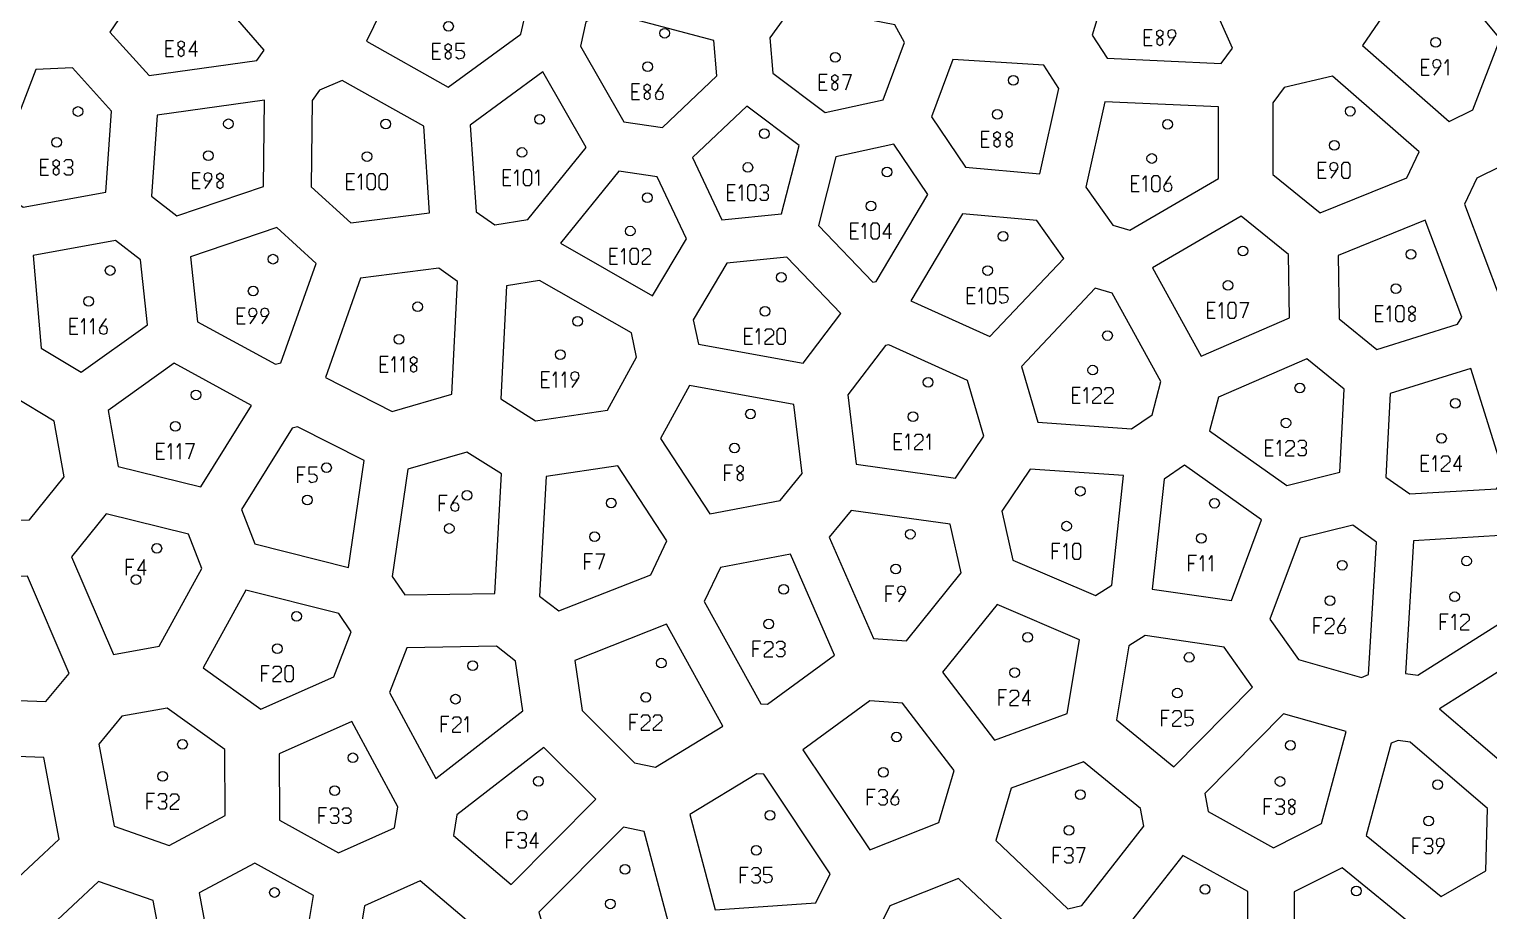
# Model space of a CAD drawing. Extents: x -13 to 2451, y -13 to 1232.
# Drawn here: x 949.1 to 1415.4, y 270.8 to 552.3 of the extents above; entities that cross this region are included whole.
import ezdxf

# ---------------------------------------------------------------- set-up
doc = ezdxf.new("R2010")
doc.units = 0
doc.layers.add('OUTLINES', color=7, linetype='CONTINUOUS')
doc.layers.add('PINHOLES', color=7, linetype='CONTINUOUS')

msp = doc.modelspace()

# ---------------------------------------------------------------- linework, layer by layer
at = {"layer": 'OUTLINES'}
for points in [[(1333.494, 546.211), (1319.08, 578.768), (1295.64, 573.21), (1288.713, 550.433), (1293.506, 543.008), (1329.891, 541.342), (1333.494, 546.211)], [(1024.123, 545.549), (997.483, 576.426), (992.049, 576.492), (974.85, 551.316), (987.384, 537.469), (1021.814, 542.266), (1024.123, 545.549)], [(1106.186, 550.749), (1107.927, 558.539), (1092.988, 570.761), (1063.607, 562.327), (1056.853, 548.448), (1082.972, 533.729), (1106.186, 550.749)], [(1392.742, 572.893), (1375.051, 547.032), (1402.722, 522.812), (1410.323, 526.526), (1419.034, 549.236), (1400.861, 571.263), (1392.742, 572.893)], [(1203.414, 525.697), (1221.913, 529.745), (1228.691, 547.997), (1225.617, 553.699), (1193.29, 559.949), (1185.705, 549.561), (1186.713, 538.285), (1203.414, 525.697)], [(1168.811, 537.385), (1167.804, 548.653), (1133.208, 557.865), (1126.938, 554.675), (1125.197, 546.891), (1139.104, 522.722), (1151.418, 520.911), (1168.811, 537.385)], [(1273.233, 540.752), (1244.153, 542.572), (1237.372, 524.313), (1248.227, 508.244), (1272.017, 506.099), (1278.019, 533.338), (1273.233, 540.752)], [(973.593, 500.239), (975.398, 526.118), (962.914, 539.909), (951.219, 539.408), (937.537, 504.057), (938.289, 501.311), (947.19, 495.421), (973.593, 500.239)], [(1091.856, 494.016), (1097.835, 489.798), (1108.379, 491.522), (1127.053, 514.533), (1113.169, 538.661), (1090.012, 521.683), (1091.856, 494.016)], [(1389.227, 504.787), (1393.138, 513.119), (1365.482, 537.325), (1349.98, 533.654), (1346.369, 528.773), (1346.364, 505.856), (1361.498, 493.605), (1389.227, 504.787)], [(1049.11, 535.957), (1041.844, 532.806), (1039.544, 529.536), (1039.188, 501.963), (1051.838, 490.46), (1076.988, 493.638), (1075.146, 521.285), (1049.11, 535.957)], [(1023.936, 502.057), (1024.291, 529.62), (989.995, 524.842), (988.19, 498.961), (996.286, 492.728), (1023.936, 502.057)], [(1189.476, 493.308), (1195.053, 515.179), (1178.384, 527.743), (1161.011, 511.288), (1170.353, 491.409), (1189.476, 493.308)], [(1300.718, 488.175), (1329.081, 504.621), (1329.086, 527.483), (1292.708, 529.148), (1286.697, 501.873), (1295.297, 489.761), (1300.718, 488.175)], [(1225.313, 515.535), (1206.842, 511.492), (1201.263, 489.612), (1218.64, 471.56), (1219.64, 471.771), (1236.147, 499.498), (1225.313, 515.535)], [(1449.312, 472.867), (1450.336, 474.736), (1445.91, 496.189), (1419.151, 508.461), (1411.529, 504.736), (1407.605, 496.377), (1419.373, 465.337), (1449.312, 472.867)], [(1149.724, 505.162), (1137.446, 506.969), (1118.796, 483.987), (1148.26, 467.21), (1159.048, 485.319), (1149.724, 505.162)], [(1279.633, 479.117), (1271.059, 491.193), (1247.31, 493.334), (1230.798, 465.6), (1256.044, 454.157), (1279.633, 479.117)], [(1336.313, 492.584), (1307.939, 476.131), (1323.514, 447.873), (1351.712, 460.123), (1351.416, 480.358), (1336.313, 492.584)], [(1406.791, 460.306), (1395.051, 491.272), (1367.297, 480.079), (1367.594, 459.784), (1379.577, 450.044), (1405.408, 458.066), (1406.791, 460.306)], [(1029.523, 445.753), (1040.804, 477.501), (1028.211, 488.952), (1000.676, 479.661), (1002.904, 458.896), (1027.795, 445.304), (1029.523, 445.753)], [(965.744, 442.755), (986.91, 457.911), (984.686, 478.641), (976.637, 484.838), (950.386, 480.047), (952.966, 450.48), (965.744, 442.755)], [(1065.093, 430.265), (1084.094, 435.748), (1085.944, 471.768), (1080, 475.961), (1054.977, 472.799), (1043.703, 441.071), (1065.093, 430.265)], [(1208.43, 461.497), (1191.1, 479.5), (1172.021, 477.606), (1161.238, 459.506), (1162.924, 451.73), (1196.319, 445.653), (1208.43, 461.497)], [(1101.609, 470.316), (1099.756, 434.254), (1110.875, 427.239), (1133.884, 430.622), (1143.15, 447.558), (1141.468, 455.311), (1112.103, 472.032), (1101.609, 470.316)], [(1271.34, 426.794), (1301.299, 424.738), (1307.812, 429.141), (1310.62, 439.855), (1295.096, 468.021), (1289.69, 469.603), (1266.097, 444.639), (1271.34, 426.794)], [(1245.06, 408.987), (1254.074, 422.362), (1248.85, 440.143), (1223.689, 451.547), (1222.692, 451.336), (1210.586, 435.499), (1213.307, 413.392), (1245.06, 408.987)], [(1020.114, 432.146), (995.357, 445.665), (974.269, 430.564), (977.493, 412.716), (1003.966, 406.19), (1020.114, 432.146)], [(1357.213, 447.088), (1329.018, 434.84), (1326.201, 424.092), (1350.921, 406.643), (1367.77, 410.822), (1369.159, 437.378), (1357.213, 447.088)], [(1417.852, 405.564), (1420.618, 408.977), (1409.711, 443.98), (1383.875, 435.956), (1382.481, 409.312), (1390.126, 403.915), (1417.852, 405.564)], [(1196.035, 410.401), (1193.322, 432.443), (1160.038, 438.499), (1150.776, 421.572), (1166.517, 397.582), (1189.037, 401.853), (1196.035, 410.401)], [(928.276, 395.536), (949.198, 395.651), (960.294, 409.341), (957.079, 427.133), (944.388, 434.806), (917.772, 424.896), (928.276, 395.536)], [(1056.061, 414.579), (1034.806, 425.317), (1033.09, 424.872), (1016.966, 398.954), (1021.206, 387.971), (1051.09, 380.421), (1056.061, 414.579)], [(1088.94, 417.248), (1070.04, 411.794), (1065.063, 377.602), (1069.055, 371.68), (1097.88, 372.141), (1099.986, 410.28), (1088.94, 417.248)], [(1118.278, 366.566), (1147.655, 378.114), (1152.829, 388.988), (1137.158, 412.87), (1114.262, 409.504), (1112.153, 371.305), (1118.278, 366.566)], [(1298.738, 409.78), (1268.867, 411.83), (1259.847, 398.447), (1263.307, 382.805), (1289.711, 371.446), (1294.944, 374.768), (1298.738, 409.78)], [(1311.688, 408.647), (1307.884, 373.551), (1333.188, 369.867), (1342.829, 395.662), (1318.198, 413.048), (1311.688, 408.647)], [(962.623, 383.873), (975.986, 352.68), (990.572, 355.269), (1004.226, 380.102), (1000.005, 391.037), (973.688, 397.526), (962.623, 383.873)], [(1246.781, 378.699), (1243.336, 394.274), (1211.698, 398.663), (1204.706, 390.121), (1218.804, 357.702), (1229.344, 357.042), (1246.781, 378.699)], [(1354.592, 351.013), (1374.716, 345.342), (1377.002, 346.226), (1379.547, 388.544), (1371.94, 393.915), (1355.116, 389.742), (1345.455, 363.893), (1354.592, 351.013)], [(1423.735, 365.587), (1419.069, 390.62), (1391.392, 388.975), (1388.84, 346.529), (1392.684, 346.014), (1423.735, 365.587)], [(1192.335, 384.7), (1169.91, 380.448), (1164.734, 369.57), (1182.831, 336.944), (1185.007, 336.78), (1206.384, 352.394), (1192.335, 384.7)], [(927.757, 377.565), (914.304, 362.417), (925.23, 338.719), (954.418, 337.662), (961.839, 346.618), (948.532, 377.678), (927.757, 377.565)], [(1046.431, 345.522), (1051.996, 359.838), (1048.029, 365.723), (1018.305, 373.233), (1004.665, 348.423), (1023.12, 335.155), (1046.431, 345.522)], [(1284.624, 357.319), (1258.336, 368.628), (1240.901, 346.973), (1257.454, 325.331), (1280.658, 333.787), (1284.624, 357.319)], [(1123.387, 350.78), (1125.703, 334.78), (1142.516, 318.094), (1149.195, 316.68), (1170.682, 329.788), (1152.656, 362.285), (1123.387, 350.78)], [(1106.797, 334.618), (1104.492, 350.552), (1098.414, 355.255), (1069.767, 354.796), (1064.201, 340.478), (1078.971, 313.072), (1106.797, 334.618)], [(1314.732, 316.787), (1339.914, 342.209), (1330.831, 355.013), (1305.623, 358.683), (1300.397, 355.365), (1296.419, 331.762), (1314.732, 316.787)], [(1424.529, 313.977), (1452.245, 331.465), (1450.724, 342.275), (1430.706, 354.857), (1399.659, 335.287), (1424.529, 313.977)], [(1217.62, 290.241), (1239.709, 298.976), (1244.55, 315.637), (1228.091, 337.158), (1217.611, 337.813), (1196.283, 322.236), (1217.62, 290.241)], [(978.734, 332.976), (971.336, 324.049), (976.214, 297.819), (993.833, 291.662), (1011.702, 301.202), (1011.55, 322.363), (993.213, 335.546), (978.734, 332.976)], [(1047.905, 289.344), (1065.749, 297.35), (1066.843, 303.963), (1052.133, 331.256), (1028.914, 320.931), (1029.066, 299.718), (1047.905, 289.344)], [(1369.844, 328.042), (1349.839, 333.68), (1324.658, 308.258), (1325.775, 302.555), (1346.616, 290.971), (1361.958, 298.651), (1369.844, 328.042)], [(1130.17, 306.413), (1113.46, 322.996), (1085.692, 301.494), (1084.595, 294.868), (1103.044, 279.2), (1130.17, 306.413)], [(1400.18, 275.352), (1414.436, 283.628), (1414.98, 303.48), (1390.255, 324.665), (1386.434, 325.177), (1384.155, 324.296), (1376.245, 294.817), (1400.18, 275.352)], [(942.22, 278.31), (958.674, 293.671), (953.816, 319.791), (924.841, 320.839), (912.904, 302.652), (925.984, 278.84), (942.22, 278.31)], [(1257.946, 293.244), (1280.964, 271.452), (1285.365, 272.484), (1305.242, 297.826), (1304.131, 303.494), (1285.931, 318.377), (1262.799, 309.948), (1257.946, 293.244)], [(1200.382, 273.372), (1204.983, 282.603), (1183.756, 314.433), (1181.596, 314.596), (1160.184, 301.534), (1168.269, 271.145), (1200.382, 273.372)], [(1145.598, 296.103), (1138.969, 297.506), (1111.879, 270.33), (1115.163, 259.087), (1145.419, 254.49), (1153.651, 265.837), (1145.598, 296.103)], [(1035.684, 250.162), (1039.872, 275.749), (1021.157, 286.053), (1003.362, 276.553), (1008.659, 248.477), (1035.684, 250.162)], [(1329.139, 243.493), (1338.388, 253.579), (1338.368, 276.977), (1317.654, 288.491), (1297.776, 263.148), (1329.139, 243.493)], [(1386.315, 250.599), (1392.34, 265.138), (1368.528, 284.503), (1353.219, 276.84), (1353.239, 253.351), (1386.315, 250.599)], [(988.329, 239.517), (993.973, 246.08), (988.694, 274.066), (971.204, 280.178), (954.801, 264.865), (967.303, 240.095), (988.329, 239.517)], [(1083.262, 234.158), (1095.556, 253.649), (1092.29, 264.83), (1073.968, 280.39), (1056.211, 272.424), (1052.016, 246.793), (1061.618, 235.517), (1083.262, 234.158)], [(1268.896, 259.486), (1246.034, 281.129), (1224.039, 272.432), (1219.434, 263.192), (1226.161, 239.144), (1232.846, 235.914), (1259.602, 241.464), (1268.896, 259.486)]]:
    msp.add_lwpolyline(points, close=True, dxfattribs=at)
at = {"layer": 'PINHOLES'}
for centre in [(1083.047, 553.212), (1152.112, 551.006), (1398.451, 548.076), (1146.678, 540.306), (1206.591, 543.329), (1263.52, 535.988), (964.71, 526.014), (1371.117, 526.101), (1012.754, 522.068), (1063.013, 522.028), (1112.14, 523.522), (1258.409, 525.131), (1312.766, 521.894), (957.842, 516.173), (1183.979, 518.912), (1006.332, 511.931), (1057.025, 511.629), (1106.496, 512.932), (1366.033, 515.231), (1178.687, 508.142), (1307.732, 511.001), (1223.152, 506.672), (1146.549, 498.509), (1218.018, 495.826), (1141.098, 487.818), (1260.241, 486.164), (1026.979, 478.862), (1336.839, 481.483), (1390.511, 480.431), (974.962, 475.247), (1255.286, 475.235), (1189.348, 473.05), (1332.054, 470.478), (1385.71, 469.433), (968.118, 465.39), (1020.641, 468.673), (1073.198, 463.666), (1184.157, 462.231), (1124.333, 459.031), (1067.256, 453.24), (1293.585, 454.479), (1118.799, 448.383), (1288.878, 443.441), (1236.279, 439.544), (1355.028, 437.742), (1002.359, 435.541), (1404.681, 432.821), (1179.524, 429.428), (1231.454, 428.557), (995.799, 425.493), (1350.578, 426.597), (1174.425, 418.565), (1400.296, 421.651), (1044.068, 412.284), (1284.89, 404.786), (1037.954, 401.959), (1088.973, 403.438), (1135.025, 401.016), (1327.767, 400.951), (1083.279, 392.875), (1129.71, 390.257), (1230.559, 391.052), (1280.501, 393.617), (989.864, 386.529), (1323.575, 389.706), (1368.563, 381.152), (1408.292, 382.461), (983.245, 376.519), (1225.951, 379.972), (1190.15, 373.424), (1364.651, 369.807), (1404.514, 371.071), (1034.504, 364.859), (1185.378, 362.413), (1268.083, 358.138), (1028.381, 354.538), (1090.768, 349.061), (1151.048, 349.889), (1319.677, 351.704), (1263.921, 346.883), (1146.085, 338.963), (1315.896, 340.315), (1085.278, 338.39), (1226.17, 326.281), (998.068, 323.966), (1352.035, 323.637), (1052.494, 319.663), (991.75, 313.763), (1111.785, 312.166), (1221.948, 315.048), (1348.731, 312.101), (1399.052, 311.118), (1046.705, 309.151), (1284.902, 307.926), (1106.659, 301.316), (1185.735, 301.319), (1396.187, 299.464), (1281.292, 296.482), (1181.356, 290.147), (1139.464, 284.056), (1027.466, 276.667), (1324.771, 277.649), (1373.076, 277.147), (1134.726, 273.031)]:
    msp.add_circle(centre, 1.55, dxfattribs=at)
at = {"layer": 'TEXT'}
for points in [[(1307.829, 552.132), (1305.329, 552.132), (1305.329, 549.632), (1307.129, 549.632), (1305.329, 549.632), (1305.329, 547.132), (1307.829, 547.132)], [(1313.279, 547.132), (1314.879, 549.382), (1315.529, 550.732), (1315.129, 551.832), (1314.029, 552.132), (1313.079, 551.732), (1312.779, 550.632), (1313.279, 549.632), (1314.529, 549.482), (1315.379, 550.232)], [(995.193, 548.598), (992.693, 548.598), (992.693, 546.098), (994.493, 546.098), (992.693, 546.098), (992.693, 543.598), (995.193, 543.598)], [(1002.243, 543.598), (1002.243, 548.598), (1000.143, 545.198), (1002.893, 545.198)], [(1080.447, 547.712), (1077.947, 547.712), (1077.947, 545.212), (1079.747, 545.212), (1077.947, 545.212), (1077.947, 542.712), (1080.447, 542.712)], [(1088.147, 547.712), (1085.397, 547.712), (1085.397, 545.462), (1087.097, 545.612), (1087.947, 545.012), (1088.147, 544.112), (1087.697, 543.012), (1086.197, 542.712), (1085.397, 543.312)], [(1396.351, 542.576), (1393.851, 542.576), (1393.851, 540.076), (1395.651, 540.076), (1393.851, 540.076), (1393.851, 537.576), (1396.351, 537.576)], [(1397.951, 537.576), (1399.551, 539.826), (1400.201, 541.176), (1399.801, 542.276), (1398.701, 542.576), (1397.751, 542.176), (1397.451, 541.076), (1397.951, 540.076), (1399.201, 539.926), (1400.051, 540.676)], [(1401.401, 541.326), (1402.301, 542.576), (1402.301, 537.576)], [(1203.991, 537.829), (1201.491, 537.829), (1201.491, 535.329), (1203.291, 535.329), (1201.491, 535.329), (1201.491, 532.829), (1203.991, 532.829)], [(1208.941, 537.829), (1211.691, 537.829), (1209.841, 532.829)], [(1144.078, 534.806), (1141.578, 534.806), (1141.578, 532.306), (1143.378, 532.306), (1141.578, 532.306), (1141.578, 529.806), (1144.078, 529.806)], [(1151.278, 534.806), (1149.678, 532.556), (1149.028, 531.206), (1149.428, 530.106), (1150.528, 529.806), (1151.478, 530.206), (1151.778, 531.306), (1151.278, 532.306), (1150.028, 532.456), (1149.178, 531.706)], [(1255.809, 519.631), (1253.309, 519.631), (1253.309, 517.131), (1255.109, 517.131), (1253.309, 517.131), (1253.309, 514.631), (1255.809, 514.631)], [(955.242, 510.673), (952.742, 510.673), (952.742, 508.173), (954.542, 508.173), (952.742, 508.173), (952.742, 505.673), (955.242, 505.673)], [(960.192, 509.973), (960.892, 510.673), (962.242, 510.673), (962.942, 509.973), (962.942, 508.823), (962.242, 508.173), (961.292, 508.173), (962.242, 508.173), (962.942, 507.523), (962.942, 506.373), (962.242, 505.673), (960.892, 505.673), (960.192, 506.373)], [(1363.433, 509.731), (1360.933, 509.731), (1360.933, 507.231), (1362.733, 507.231), (1360.933, 507.231), (1360.933, 504.731), (1363.433, 504.731)], [(1365.033, 504.731), (1366.633, 506.981), (1367.283, 508.331), (1366.883, 509.431), (1365.783, 509.731), (1364.833, 509.331), (1364.533, 508.231), (1365.033, 507.231), (1366.283, 507.081), (1367.133, 507.831)], [(1003.732, 506.431), (1001.232, 506.431), (1001.232, 503.931), (1003.032, 503.931), (1001.232, 503.931), (1001.232, 501.431), (1003.732, 501.431)], [(1005.332, 501.431), (1006.932, 503.681), (1007.582, 505.031), (1007.182, 506.131), (1006.082, 506.431), (1005.132, 506.031), (1004.832, 504.931), (1005.332, 503.931), (1006.582, 503.781), (1007.432, 504.531)], [(1053, 506.129), (1050.5, 506.129), (1050.5, 503.629), (1052.3, 503.629), (1050.5, 503.629), (1050.5, 501.129), (1053, 501.129)], [(1054.2, 504.879), (1055.1, 506.129), (1055.1, 501.129)], [(1102.971, 507.432), (1100.471, 507.432), (1100.471, 504.932), (1102.271, 504.932), (1100.471, 504.932), (1100.471, 502.432), (1102.971, 502.432)], [(1104.171, 506.182), (1105.071, 507.432), (1105.071, 502.432)], [(1110.871, 506.182), (1111.771, 507.432), (1111.771, 502.432)], [(1303.707, 505.501), (1301.207, 505.501), (1301.207, 503.001), (1303.007, 503.001), (1301.207, 503.001), (1301.207, 500.501), (1303.707, 500.501)], [(1304.907, 504.251), (1305.807, 505.501), (1305.807, 500.501)], [(1313.757, 505.501), (1312.157, 503.251), (1311.507, 501.901), (1311.907, 500.801), (1313.007, 500.501), (1313.957, 500.901), (1314.257, 502.001), (1313.757, 503.001), (1312.507, 503.151), (1311.657, 502.401)], [(1174.662, 502.642), (1172.162, 502.642), (1172.162, 500.142), (1173.962, 500.142), (1172.162, 500.142), (1172.162, 497.642), (1174.662, 497.642)], [(1175.862, 501.392), (1176.762, 502.642), (1176.762, 497.642)], [(1182.462, 501.942), (1183.162, 502.642), (1184.512, 502.642), (1185.212, 501.942), (1185.212, 500.792), (1184.512, 500.142), (1183.562, 500.142), (1184.512, 500.142), (1185.212, 499.492), (1185.212, 498.342), (1184.512, 497.642), (1183.162, 497.642), (1182.462, 498.342)], [(1213.993, 490.326), (1211.493, 490.326), (1211.493, 487.826), (1213.293, 487.826), (1211.493, 487.826), (1211.493, 485.326), (1213.993, 485.326)], [(1215.193, 489.076), (1216.093, 490.326), (1216.093, 485.326)], [(1223.893, 485.326), (1223.893, 490.326), (1221.793, 486.926), (1224.543, 486.926)], [(1137.073, 482.318), (1134.573, 482.318), (1134.573, 479.818), (1136.373, 479.818), (1134.573, 479.818), (1134.573, 477.318), (1137.073, 477.318)], [(1138.273, 481.068), (1139.173, 482.318), (1139.173, 477.318)], [(1144.873, 481.418), (1145.523, 482.218), (1146.973, 482.218), (1147.623, 481.418), (1147.623, 480.318), (1144.873, 477.918), (1144.873, 477.318), (1147.623, 477.318)], [(1251.261, 469.735), (1248.761, 469.735), (1248.761, 467.235), (1250.561, 467.235), (1248.761, 467.235), (1248.761, 464.735), (1251.261, 464.735)], [(1252.461, 468.485), (1253.361, 469.735), (1253.361, 464.735)], [(1261.811, 469.735), (1259.061, 469.735), (1259.061, 467.485), (1260.761, 467.635), (1261.611, 467.035), (1261.811, 466.135), (1261.361, 465.035), (1259.861, 464.735), (1259.061, 465.335)], [(1018.041, 463.173), (1015.541, 463.173), (1015.541, 460.673), (1017.341, 460.673), (1015.541, 460.673), (1015.541, 458.173), (1018.041, 458.173)], [(1019.641, 458.173), (1021.241, 460.423), (1021.891, 461.773), (1021.491, 462.873), (1020.391, 463.173), (1019.441, 462.773), (1019.141, 461.673), (1019.641, 460.673), (1020.891, 460.523), (1021.741, 461.273)], [(1023.491, 458.173), (1025.091, 460.423), (1025.741, 461.773), (1025.341, 462.873), (1024.241, 463.173), (1023.291, 462.773), (1022.991, 461.673), (1023.491, 460.673), (1024.741, 460.523), (1025.591, 461.273)], [(1328.029, 464.978), (1325.529, 464.978), (1325.529, 462.478), (1327.329, 462.478), (1325.529, 462.478), (1325.529, 459.978), (1328.029, 459.978)], [(1329.229, 463.728), (1330.129, 464.978), (1330.129, 459.978)], [(1335.829, 464.978), (1338.579, 464.978), (1336.729, 459.978)], [(1381.685, 463.933), (1379.185, 463.933), (1379.185, 461.433), (1380.985, 461.433), (1379.185, 461.433), (1379.185, 458.933), (1381.685, 458.933)], [(1382.885, 462.683), (1383.785, 463.933), (1383.785, 458.933)], [(964.593, 459.89), (962.093, 459.89), (962.093, 457.39), (963.893, 457.39), (962.093, 457.39), (962.093, 454.89), (964.593, 454.89)], [(965.793, 458.64), (966.693, 459.89), (966.693, 454.89)], [(968.643, 458.64), (969.543, 459.89), (969.543, 454.89)], [(973.643, 459.89), (972.043, 457.64), (971.393, 456.29), (971.793, 455.19), (972.893, 454.89), (973.843, 455.29), (974.143, 456.39), (973.643, 457.39), (972.393, 457.54), (971.543, 456.79)], [(1180.132, 456.731), (1177.632, 456.731), (1177.632, 454.231), (1179.432, 454.231), (1177.632, 454.231), (1177.632, 451.731), (1180.132, 451.731)], [(1181.332, 455.481), (1182.232, 456.731), (1182.232, 451.731)], [(1184.082, 455.831), (1184.732, 456.631), (1186.182, 456.631), (1186.832, 455.831), (1186.832, 454.731), (1184.082, 452.331), (1184.082, 451.731), (1186.832, 451.731)], [(1063.731, 447.74), (1061.231, 447.74), (1061.231, 445.24), (1063.031, 445.24), (1061.231, 445.24), (1061.231, 442.74), (1063.731, 442.74)], [(1064.931, 446.49), (1065.831, 447.74), (1065.831, 442.74)], [(1067.781, 446.49), (1068.681, 447.74), (1068.681, 442.74)], [(1115.274, 442.883), (1112.774, 442.883), (1112.774, 440.383), (1114.574, 440.383), (1112.774, 440.383), (1112.774, 437.883), (1115.274, 437.883)], [(1116.474, 441.633), (1117.374, 442.883), (1117.374, 437.883)], [(1119.324, 441.633), (1120.224, 442.883), (1120.224, 437.883)], [(1122.574, 437.883), (1124.174, 440.133), (1124.824, 441.483), (1124.424, 442.583), (1123.324, 442.883), (1122.374, 442.483), (1122.074, 441.383), (1122.574, 440.383), (1123.824, 440.233), (1124.674, 440.983)], [(1284.853, 437.941), (1282.353, 437.941), (1282.353, 435.441), (1284.153, 435.441), (1282.353, 435.441), (1282.353, 432.941), (1284.853, 432.941)], [(1286.053, 436.691), (1286.953, 437.941), (1286.953, 432.941)], [(1288.803, 437.041), (1289.453, 437.841), (1290.903, 437.841), (1291.553, 437.041), (1291.553, 435.941), (1288.803, 433.541), (1288.803, 432.941), (1291.553, 432.941)], [(1292.653, 437.041), (1293.303, 437.841), (1294.753, 437.841), (1295.403, 437.041), (1295.403, 435.941), (1292.653, 433.541), (1292.653, 432.941), (1295.403, 432.941)], [(992.274, 419.993), (989.774, 419.993), (989.774, 417.493), (991.574, 417.493), (989.774, 417.493), (989.774, 414.993), (992.274, 414.993)], [(993.474, 418.743), (994.374, 419.993), (994.374, 414.993)], [(996.324, 418.743), (997.224, 419.993), (997.224, 414.993)], [(999.074, 419.993), (1001.824, 419.993), (999.974, 414.993)], [(1227.929, 423.057), (1225.429, 423.057), (1225.429, 420.557), (1227.229, 420.557), (1225.429, 420.557), (1225.429, 418.057), (1227.929, 418.057)], [(1229.129, 421.807), (1230.029, 423.057), (1230.029, 418.057)], [(1231.879, 422.157), (1232.529, 422.957), (1233.979, 422.957), (1234.629, 422.157), (1234.629, 421.057), (1231.879, 418.657), (1231.879, 418.057), (1234.629, 418.057)], [(1235.829, 421.807), (1236.729, 423.057), (1236.729, 418.057)], [(1346.553, 421.097), (1344.053, 421.097), (1344.053, 418.597), (1345.853, 418.597), (1344.053, 418.597), (1344.053, 416.097), (1346.553, 416.097)], [(1347.753, 419.847), (1348.653, 421.097), (1348.653, 416.097)], [(1350.503, 420.197), (1351.153, 420.997), (1352.603, 420.997), (1353.253, 420.197), (1353.253, 419.097), (1350.503, 416.697), (1350.503, 416.097), (1353.253, 416.097)], [(1354.353, 420.397), (1355.053, 421.097), (1356.403, 421.097), (1357.103, 420.397), (1357.103, 419.247), (1356.403, 418.597), (1355.453, 418.597), (1356.403, 418.597), (1357.103, 417.947), (1357.103, 416.797), (1356.403, 416.097), (1355.053, 416.097), (1354.353, 416.797)], [(1396.271, 416.151), (1393.771, 416.151), (1393.771, 413.651), (1395.571, 413.651), (1393.771, 413.651), (1393.771, 411.151), (1396.271, 411.151)], [(1397.471, 414.901), (1398.371, 416.151), (1398.371, 411.151)], [(1400.221, 415.251), (1400.871, 416.051), (1402.321, 416.051), (1402.971, 415.251), (1402.971, 414.151), (1400.221, 411.751), (1400.221, 411.151), (1402.971, 411.151)], [(1406.171, 411.151), (1406.171, 416.151), (1404.071, 412.751), (1406.821, 412.751)], [(1037.279, 412.459), (1034.779, 412.459), (1034.779, 409.959), (1036.579, 409.959), (1034.779, 409.959), (1034.779, 407.459)], [(1041.129, 412.459), (1038.379, 412.459), (1038.379, 410.209), (1040.079, 410.359), (1040.929, 409.759), (1041.129, 408.859), (1040.679, 407.759), (1039.179, 407.459), (1038.379, 408.059)], [(1173.75, 413.065), (1171.25, 413.065), (1171.25, 410.565), (1173.05, 410.565), (1171.25, 410.565), (1171.25, 408.065)], [(1082.604, 403.375), (1080.104, 403.375), (1080.104, 400.875), (1081.904, 400.875), (1080.104, 400.875), (1080.104, 398.375)], [(1085.954, 403.375), (1084.354, 401.125), (1083.704, 399.775), (1084.104, 398.675), (1085.204, 398.375), (1086.154, 398.775), (1086.454, 399.875), (1085.954, 400.875), (1084.704, 401.025), (1083.854, 400.275)], [(1278.401, 388.117), (1275.901, 388.117), (1275.901, 385.617), (1277.701, 385.617), (1275.901, 385.617), (1275.901, 383.117)], [(1279.601, 386.867), (1280.501, 388.117), (1280.501, 383.117)], [(982.57, 383.019), (980.07, 383.019), (980.07, 380.519), (981.87, 380.519), (980.07, 380.519), (980.07, 378.019)], [(985.77, 378.019), (985.77, 383.019), (983.67, 379.619), (986.42, 379.619)], [(1129.035, 384.757), (1126.535, 384.757), (1126.535, 382.257), (1128.335, 382.257), (1126.535, 382.257), (1126.535, 379.757)], [(1130.135, 384.757), (1132.885, 384.757), (1131.035, 379.757)], [(1321.975, 384.206), (1319.475, 384.206), (1319.475, 381.706), (1321.275, 381.706), (1319.475, 381.706), (1319.475, 379.206)], [(1323.175, 382.956), (1324.075, 384.206), (1324.075, 379.206)], [(1326.025, 382.956), (1326.925, 384.206), (1326.925, 379.206)], [(1225.276, 374.472), (1222.776, 374.472), (1222.776, 371.972), (1224.576, 371.972), (1222.776, 371.972), (1222.776, 369.472)], [(1226.876, 369.472), (1228.476, 371.722), (1229.126, 373.072), (1228.726, 374.172), (1227.626, 374.472), (1226.676, 374.072), (1226.376, 372.972), (1226.876, 371.972), (1228.126, 371.822), (1228.976, 372.572)], [(1362.051, 364.307), (1359.551, 364.307), (1359.551, 361.807), (1361.351, 361.807), (1359.551, 361.807), (1359.551, 359.307)], [(1363.151, 363.407), (1363.801, 364.207), (1365.251, 364.207), (1365.901, 363.407), (1365.901, 362.307), (1363.151, 359.907), (1363.151, 359.307), (1365.901, 359.307)], [(1369.251, 364.307), (1367.651, 362.057), (1367.001, 360.707), (1367.401, 359.607), (1368.501, 359.307), (1369.451, 359.707), (1369.751, 360.807), (1369.251, 361.807), (1368.001, 361.957), (1367.151, 361.207)], [(1402.414, 365.571), (1399.914, 365.571), (1399.914, 363.071), (1401.714, 363.071), (1399.914, 363.071), (1399.914, 360.571)], [(1403.614, 364.321), (1404.514, 365.571), (1404.514, 360.571)], [(1406.364, 364.671), (1407.014, 365.471), (1408.464, 365.471), (1409.114, 364.671), (1409.114, 363.571), (1406.364, 361.171), (1406.364, 360.571), (1409.114, 360.571)], [(1182.778, 356.913), (1180.278, 356.913), (1180.278, 354.413), (1182.078, 354.413), (1180.278, 354.413), (1180.278, 351.913)], [(1183.878, 356.013), (1184.528, 356.813), (1185.978, 356.813), (1186.628, 356.013), (1186.628, 354.913), (1183.878, 352.513), (1183.878, 351.913), (1186.628, 351.913)], [(1187.728, 356.213), (1188.428, 356.913), (1189.778, 356.913), (1190.478, 356.213), (1190.478, 355.063), (1189.778, 354.413), (1188.828, 354.413), (1189.778, 354.413), (1190.478, 353.763), (1190.478, 352.613), (1189.778, 351.913), (1188.428, 351.913), (1187.728, 352.613)], [(1025.781, 349.038), (1023.281, 349.038), (1023.281, 346.538), (1025.081, 346.538), (1023.281, 346.538), (1023.281, 344.038)], [(1026.881, 348.138), (1027.531, 348.938), (1028.981, 348.938), (1029.631, 348.138), (1029.631, 347.038), (1026.881, 344.638), (1026.881, 344.038), (1029.631, 344.038)], [(1261.321, 341.383), (1258.821, 341.383), (1258.821, 338.883), (1260.621, 338.883), (1258.821, 338.883), (1258.821, 336.383)], [(1262.421, 340.483), (1263.071, 341.283), (1264.521, 341.283), (1265.171, 340.483), (1265.171, 339.383), (1262.421, 336.983), (1262.421, 336.383), (1265.171, 336.383)], [(1268.371, 336.383), (1268.371, 341.383), (1266.271, 337.983), (1269.021, 337.983)], [(1083.178, 332.89), (1080.678, 332.89), (1080.678, 330.39), (1082.478, 330.39), (1080.678, 330.39), (1080.678, 327.89)], [(1084.278, 331.99), (1084.928, 332.79), (1086.378, 332.79), (1087.028, 331.99), (1087.028, 330.89), (1084.278, 328.49), (1084.278, 327.89), (1087.028, 327.89)], [(1088.228, 331.64), (1089.128, 332.89), (1089.128, 327.89)], [(1143.485, 333.463), (1140.985, 333.463), (1140.985, 330.963), (1142.785, 330.963), (1140.985, 330.963), (1140.985, 328.463)], [(1144.585, 332.563), (1145.235, 333.363), (1146.685, 333.363), (1147.335, 332.563), (1147.335, 331.463), (1144.585, 329.063), (1144.585, 328.463), (1147.335, 328.463)], [(1148.435, 332.563), (1149.085, 333.363), (1150.535, 333.363), (1151.185, 332.563), (1151.185, 331.463), (1148.435, 329.063), (1148.435, 328.463), (1151.185, 328.463)], [(1313.296, 334.815), (1310.796, 334.815), (1310.796, 332.315), (1312.596, 332.315), (1310.796, 332.315), (1310.796, 329.815)], [(1314.396, 333.915), (1315.046, 334.715), (1316.496, 334.715), (1317.146, 333.915), (1317.146, 332.815), (1314.396, 330.415), (1314.396, 329.815), (1317.146, 329.815)], [(1320.996, 334.815), (1318.246, 334.815), (1318.246, 332.565), (1319.946, 332.715), (1320.796, 332.115), (1320.996, 331.215), (1320.546, 330.115), (1319.046, 329.815), (1318.246, 330.415)], [(989.15, 308.263), (986.65, 308.263), (986.65, 305.763), (988.45, 305.763), (986.65, 305.763), (986.65, 303.263)], [(990.25, 307.563), (990.95, 308.263), (992.3, 308.263), (993, 307.563), (993, 306.413), (992.3, 305.763), (991.35, 305.763), (992.3, 305.763), (993, 305.113), (993, 303.963), (992.3, 303.263), (990.95, 303.263), (990.25, 303.963)], [(994.1, 307.363), (994.75, 308.163), (996.2, 308.163), (996.85, 307.363), (996.85, 306.263), (994.1, 303.863), (994.1, 303.263), (996.85, 303.263)], [(1219.348, 309.548), (1216.848, 309.548), (1216.848, 307.048), (1218.648, 307.048), (1216.848, 307.048), (1216.848, 304.548)], [(1220.448, 308.848), (1221.148, 309.548), (1222.498, 309.548), (1223.198, 308.848), (1223.198, 307.698), (1222.498, 307.048), (1221.548, 307.048), (1222.498, 307.048), (1223.198, 306.398), (1223.198, 305.248), (1222.498, 304.548), (1221.148, 304.548), (1220.448, 305.248)], [(1226.548, 309.548), (1224.948, 307.298), (1224.298, 305.948), (1224.698, 304.848), (1225.798, 304.548), (1226.748, 304.948), (1227.048, 306.048), (1226.548, 307.048), (1225.298, 307.198), (1224.448, 306.448)], [(1044.105, 303.651), (1041.605, 303.651), (1041.605, 301.151), (1043.405, 301.151), (1041.605, 301.151), (1041.605, 298.651)], [(1045.205, 302.951), (1045.905, 303.651), (1047.255, 303.651), (1047.955, 302.951), (1047.955, 301.801), (1047.255, 301.151), (1046.305, 301.151), (1047.255, 301.151), (1047.955, 300.501), (1047.955, 299.351), (1047.255, 298.651), (1045.905, 298.651), (1045.205, 299.351)], [(1049.055, 302.951), (1049.755, 303.651), (1051.105, 303.651), (1051.805, 302.951), (1051.805, 301.801), (1051.105, 301.151), (1050.155, 301.151), (1051.105, 301.151), (1051.805, 300.501), (1051.805, 299.351), (1051.105, 298.651), (1049.755, 298.651), (1049.055, 299.351)], [(1346.131, 306.601), (1343.631, 306.601), (1343.631, 304.101), (1345.431, 304.101), (1343.631, 304.101), (1343.631, 301.601)], [(1347.231, 305.901), (1347.931, 306.601), (1349.281, 306.601), (1349.981, 305.901), (1349.981, 304.751), (1349.281, 304.101), (1348.331, 304.101), (1349.281, 304.101), (1349.981, 303.451), (1349.981, 302.301), (1349.281, 301.601), (1347.931, 301.601), (1347.231, 302.301)], [(1104.059, 295.816), (1101.559, 295.816), (1101.559, 293.316), (1103.359, 293.316), (1101.559, 293.316), (1101.559, 290.816)], [(1105.159, 295.116), (1105.859, 295.816), (1107.209, 295.816), (1107.909, 295.116), (1107.909, 293.966), (1107.209, 293.316), (1106.259, 293.316), (1107.209, 293.316), (1107.909, 292.666), (1107.909, 291.516), (1107.209, 290.816), (1105.859, 290.816), (1105.159, 291.516)], [(1111.109, 290.816), (1111.109, 295.816), (1109.009, 292.416), (1111.759, 292.416)], [(1393.587, 293.964), (1391.087, 293.964), (1391.087, 291.464), (1392.887, 291.464), (1391.087, 291.464), (1391.087, 288.964)], [(1394.687, 293.264), (1395.387, 293.964), (1396.737, 293.964), (1397.437, 293.264), (1397.437, 292.114), (1396.737, 291.464), (1395.787, 291.464), (1396.737, 291.464), (1397.437, 290.814), (1397.437, 289.664), (1396.737, 288.964), (1395.387, 288.964), (1394.687, 289.664)], [(1399.037, 288.964), (1400.637, 291.214), (1401.287, 292.564), (1400.887, 293.664), (1399.787, 293.964), (1398.837, 293.564), (1398.537, 292.464), (1399.037, 291.464), (1400.287, 291.314), (1401.137, 292.064)], [(1278.692, 290.982), (1276.192, 290.982), (1276.192, 288.482), (1277.992, 288.482), (1276.192, 288.482), (1276.192, 285.982)], [(1279.792, 290.282), (1280.492, 290.982), (1281.842, 290.982), (1282.542, 290.282), (1282.542, 289.132), (1281.842, 288.482), (1280.892, 288.482), (1281.842, 288.482), (1282.542, 287.832), (1282.542, 286.682), (1281.842, 285.982), (1280.492, 285.982), (1279.792, 286.682)], [(1283.642, 290.982), (1286.392, 290.982), (1284.542, 285.982)], [(1178.756, 284.647), (1176.256, 284.647), (1176.256, 282.147), (1178.056, 282.147), (1176.256, 282.147), (1176.256, 279.647)], [(1179.856, 283.947), (1180.556, 284.647), (1181.906, 284.647), (1182.606, 283.947), (1182.606, 282.797), (1181.906, 282.147), (1180.956, 282.147), (1181.906, 282.147), (1182.606, 281.497), (1182.606, 280.347), (1181.906, 279.647), (1180.556, 279.647), (1179.856, 280.347)], [(1186.456, 284.647), (1183.706, 284.647), (1183.706, 282.397), (1185.406, 282.547), (1186.256, 281.947), (1186.456, 281.047), (1186.006, 279.947), (1184.506, 279.647), (1183.706, 280.247)]]:
    msp.add_lwpolyline(points, dxfattribs=at)
for points in [[(1310.304, 549.632), (1309.329, 550.382), (1309.329, 551.532), (1310.304, 552.132), (1311.279, 551.532), (1311.279, 550.382), (1310.304, 549.632), (1309.329, 548.882), (1309.329, 547.732), (1310.304, 547.132), (1311.279, 547.732), (1311.279, 548.882)], [(997.668, 546.098), (996.693, 546.848), (996.693, 547.998), (997.668, 548.598), (998.643, 547.998), (998.643, 546.848), (997.668, 546.098), (996.693, 545.348), (996.693, 544.198), (997.668, 543.598), (998.643, 544.198), (998.643, 545.348)], [(1082.922, 545.212), (1081.947, 545.962), (1081.947, 547.112), (1082.922, 547.712), (1083.897, 547.112), (1083.897, 545.962), (1082.922, 545.212), (1081.947, 544.462), (1081.947, 543.312), (1082.922, 542.712), (1083.897, 543.312), (1083.897, 544.462)], [(1206.466, 535.329), (1205.491, 536.079), (1205.491, 537.229), (1206.466, 537.829), (1207.441, 537.229), (1207.441, 536.079), (1206.466, 535.329), (1205.491, 534.579), (1205.491, 533.429), (1206.466, 532.829), (1207.441, 533.429), (1207.441, 534.579)], [(1146.553, 532.306), (1145.578, 533.056), (1145.578, 534.206), (1146.553, 534.806), (1147.528, 534.206), (1147.528, 533.056), (1146.553, 532.306), (1145.578, 531.556), (1145.578, 530.406), (1146.553, 529.806), (1147.528, 530.406), (1147.528, 531.556)], [(1258.284, 517.131), (1257.309, 517.881), (1257.309, 519.031), (1258.284, 519.631), (1259.259, 519.031), (1259.259, 517.881), (1258.284, 517.131), (1257.309, 516.381), (1257.309, 515.231), (1258.284, 514.631), (1259.259, 515.231), (1259.259, 516.381)], [(1262.134, 517.131), (1261.159, 517.881), (1261.159, 519.031), (1262.134, 519.631), (1263.109, 519.031), (1263.109, 517.881), (1262.134, 517.131), (1261.159, 516.381), (1261.159, 515.231), (1262.134, 514.631), (1263.109, 515.231), (1263.109, 516.381)], [(957.717, 508.173), (956.742, 508.923), (956.742, 510.073), (957.717, 510.673), (958.692, 510.073), (958.692, 508.923), (957.717, 508.173), (956.742, 507.423), (956.742, 506.273), (957.717, 505.673), (958.692, 506.273), (958.692, 507.423)], [(1368.983, 504.731), (1370.533, 504.731), (1371.133, 505.481), (1371.133, 508.981), (1370.533, 509.731), (1368.983, 509.731), (1368.383, 508.981), (1368.383, 505.481)], [(1010.057, 503.931), (1009.082, 504.681), (1009.082, 505.831), (1010.057, 506.431), (1011.032, 505.831), (1011.032, 504.681), (1010.057, 503.931), (1009.082, 503.181), (1009.082, 502.031), (1010.057, 501.431), (1011.032, 502.031), (1011.032, 503.181)], [(1057.55, 501.129), (1059.1, 501.129), (1059.7, 501.879), (1059.7, 505.379), (1059.1, 506.129), (1057.55, 506.129), (1056.95, 505.379), (1056.95, 501.879)], [(1061.4, 501.129), (1062.95, 501.129), (1063.55, 501.879), (1063.55, 505.379), (1062.95, 506.129), (1061.4, 506.129), (1060.8, 505.379), (1060.8, 501.879)], [(1107.521, 502.432), (1109.071, 502.432), (1109.671, 503.182), (1109.671, 506.682), (1109.071, 507.432), (1107.521, 507.432), (1106.921, 506.682), (1106.921, 503.182)], [(1308.257, 500.501), (1309.807, 500.501), (1310.407, 501.251), (1310.407, 504.751), (1309.807, 505.501), (1308.257, 505.501), (1307.657, 504.751), (1307.657, 501.251)], [(1179.212, 497.642), (1180.762, 497.642), (1181.362, 498.392), (1181.362, 501.892), (1180.762, 502.642), (1179.212, 502.642), (1178.612, 501.892), (1178.612, 498.392)], [(1218.543, 485.326), (1220.093, 485.326), (1220.693, 486.076), (1220.693, 489.576), (1220.093, 490.326), (1218.543, 490.326), (1217.943, 489.576), (1217.943, 486.076)], [(1141.623, 477.318), (1143.173, 477.318), (1143.773, 478.068), (1143.773, 481.568), (1143.173, 482.318), (1141.623, 482.318), (1141.023, 481.568), (1141.023, 478.068)], [(1255.811, 464.735), (1257.361, 464.735), (1257.961, 465.485), (1257.961, 468.985), (1257.361, 469.735), (1255.811, 469.735), (1255.211, 468.985), (1255.211, 465.485)], [(1332.579, 459.978), (1334.129, 459.978), (1334.729, 460.728), (1334.729, 464.228), (1334.129, 464.978), (1332.579, 464.978), (1331.979, 464.228), (1331.979, 460.728)], [(1386.235, 458.933), (1387.785, 458.933), (1388.385, 459.683), (1388.385, 463.183), (1387.785, 463.933), (1386.235, 463.933), (1385.635, 463.183), (1385.635, 459.683)], [(1390.86, 461.433), (1389.885, 462.183), (1389.885, 463.333), (1390.86, 463.933), (1391.835, 463.333), (1391.835, 462.183), (1390.86, 461.433), (1389.885, 460.683), (1389.885, 459.533), (1390.86, 458.933), (1391.835, 459.533), (1391.835, 460.683)], [(1188.532, 451.731), (1190.082, 451.731), (1190.682, 452.481), (1190.682, 455.981), (1190.082, 456.731), (1188.532, 456.731), (1187.932, 455.981), (1187.932, 452.481)], [(1071.906, 445.24), (1070.931, 445.99), (1070.931, 447.14), (1071.906, 447.74), (1072.881, 447.14), (1072.881, 445.99), (1071.906, 445.24), (1070.931, 444.49), (1070.931, 443.34), (1071.906, 442.74), (1072.881, 443.34), (1072.881, 444.49)], [(1176.225, 410.565), (1175.25, 411.315), (1175.25, 412.465), (1176.225, 413.065), (1177.2, 412.465), (1177.2, 411.315), (1176.225, 410.565), (1175.25, 409.815), (1175.25, 408.665), (1176.225, 408.065), (1177.2, 408.665), (1177.2, 409.815)], [(1282.951, 383.117), (1284.501, 383.117), (1285.101, 383.867), (1285.101, 387.367), (1284.501, 388.117), (1282.951, 388.117), (1282.351, 387.367), (1282.351, 383.867)], [(1031.331, 344.038), (1032.881, 344.038), (1033.481, 344.788), (1033.481, 348.288), (1032.881, 349.038), (1031.331, 349.038), (1030.731, 348.288), (1030.731, 344.788)], [(1352.456, 304.101), (1351.481, 304.851), (1351.481, 306.001), (1352.456, 306.601), (1353.431, 306.001), (1353.431, 304.851), (1352.456, 304.101), (1351.481, 303.351), (1351.481, 302.201), (1352.456, 301.601), (1353.431, 302.201), (1353.431, 303.351)]]:
    msp.add_lwpolyline(points, close=True, dxfattribs=at)

doc.saveas('drawing.dxf')
